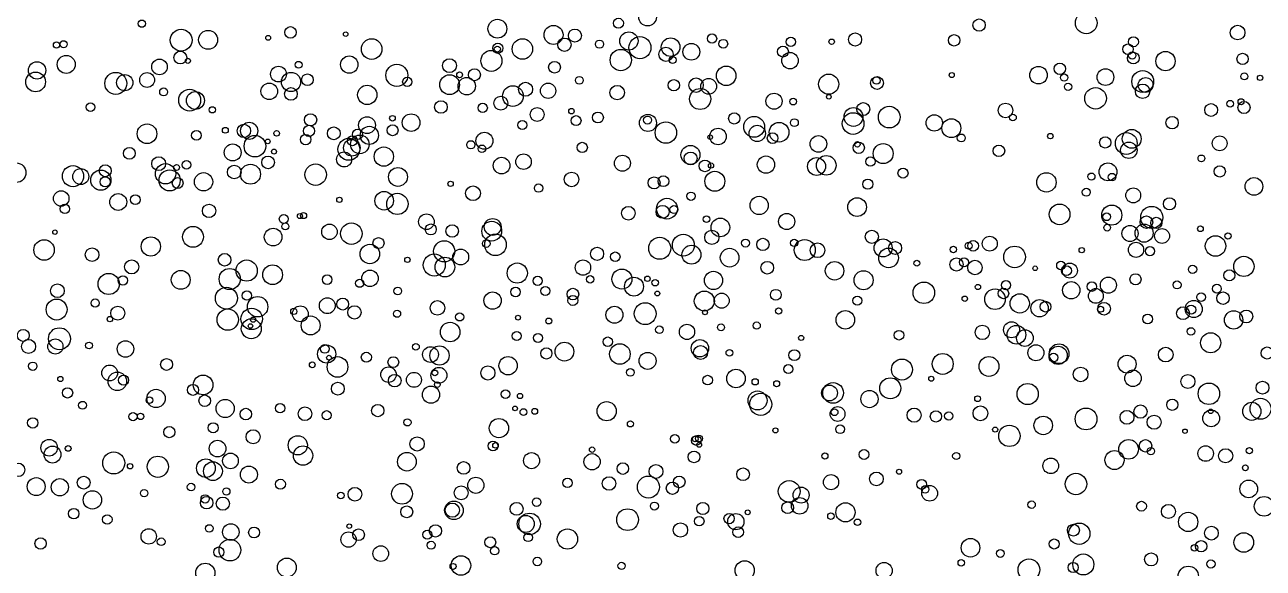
# Model space of a CAD drawing. Extents: x -296 to 296, y -196 to 196.
# Drawn here: x -59.8 to 24.2, y 38.5 to 75.4 of the extents above; entities that cross this region are included whole.
import ezdxf

# ---------------------------------------------------------------- set-up
doc = ezdxf.new("R2010")
doc.units = 0

msp = doc.modelspace()

# ---------------------------------------------------------------- linework, layer by layer
at = {"layer": 'VIA'}
for centre, radius in [((-17.5653, 75.9111), 0.6013), ((-51.847, 75.4604), 0.2467), ((-27.7428, 75.1169), 0.6393), ((-19.5435, 75.4874), 0.3408), ((4.9095, 75.3669), 0.4174), ((12.1689, 75.5067), 0.732), ((-49.1833, 74.3393), 0.7405), ((-47.3527, 74.365), 0.6429), ((-41.7694, 74.868), 0.3891), ((-38.0281, 74.7492), 0.1564), ((-23.9395, 74.696), 0.6448), ((-22.4885, 74.6499), 0.4442), ((-18.8331, 74.2857), 0.6196), ((-13.1962, 74.4504), 0.3163), ((-3.501, 74.3856), 0.4427), ((3.2114, 74.3331), 0.3881), ((22.4299, 74.8569), 0.4959), ((-57.6302, 74.0182), 0.2105), ((-57.1517, 74.0672), 0.2375), ((-43.2832, 74.4966), 0.1665), ((-36.2652, 73.7371), 0.698), ((-27.7126, 73.7913), 0.3453), ((-27.75, 73.7318), 0.2049), ((-26.0481, 73.7416), 0.6934), ((-23.1982, 74.0327), 0.4533), ((-20.8262, 74.0701), 0.2781), ((-18.0853, 73.8331), 0.7495), ((-16.0051, 73.8695), 0.6294), ((-14.5981, 73.5531), 0.567), ((-12.431, 74.1), 0.2959), ((-8.3893, 73.5635), 0.3678), ((-7.856, 74.2289), 0.3131), ((-5.0862, 74.2353), 0.1826), ((14.9974, 73.7263), 0.3577), ((15.369, 74.2318), 0.3384), ((-56.9733, 72.6999), 0.6108), ((-50.6492, 72.5246), 0.5282), ((-49.2411, 73.1628), 0.4336), ((-48.7212, 72.9371), 0.1709), ((-37.7858, 72.6852), 0.5888), ((-30.9886, 72.6131), 0.469), ((-28.1519, 72.9376), 0.7143), ((-19.3785, 72.9941), 0.7235), ((-16.3193, 73.381), 0.4797), ((-15.8684, 72.9968), 0.2377), ((-7.9098, 72.9529), 0.5587), ((15.3633, 73.1267), 0.3983), ((15.2904, 73.3026), 0.2491), ((17.5427, 72.9205), 0.6568), ((22.7731, 73.0652), 0.3838), ((-58.951, 72.2914), 0.5875), ((-42.5832, 72.0392), 0.5328), ((-41.2179, 72.6721), 0.2335), ((-34.5616, 71.958), 0.749), ((-29.2989, 71.9968), 0.4068), ((-23.872, 72.5055), 0.3979), ((-12.2348, 71.9253), 0.663), ((8.9339, 71.9698), 0.5969), ((10.3783, 72.4026), 0.3856), ((13.4721, 71.8343), 0.5655), ((15.9977, 71.5408), 0.7392), ((-59.0464, 71.51), 0.6682), ((-53.6099, 71.4102), 0.7481), ((-53.0032, 71.46), 0.5519), ((-51.4882, 71.6417), 0.5036), ((-43.2102, 70.8725), 0.5626), ((-41.731, 71.5095), 0.6508), ((-40.6228, 71.656), 0.3956), ((-33.8562, 71.5152), 0.3114), ((-30.9857, 71.3242), 0.6712), ((-30.3029, 71.993), 0.1955), ((-29.8212, 71.2228), 0.59), ((-25.8336, 71.0095), 0.4741), ((-24.306, 70.9078), 0.5206), ((-22.1907, 71.6182), 0.2654), ((-15.786, 71.2879), 0.3825), ((-14.2765, 71.289), 0.4873), ((-13.4245, 71.214), 0.5334), ((-5.2892, 71.3568), 0.6825), ((-2.0116, 71.4358), 0.4318), ((-2.0421, 71.602), 0.25), ((3.053, 71.9748), 0.1697), ((10.6731, 71.8043), 0.2433), ((10.9386, 71.1823), 0.2482), ((15.9913, 70.8754), 0.4898), ((16.1896, 71.2996), 0.503), ((22.8933, 71.8856), 0.2342), ((23.951, 71.7861), 0.1785), ((-50.367, 70.8303), 0.2698), ((-48.6043, 70.2729), 0.7394), ((-48.2134, 70.2511), 0.6082), ((-41.742, 70.6936), 0.4291), ((-36.5678, 70.6315), 0.6542), ((-27.5074, 70.0686), 0.4706), ((-26.6951, 70.5485), 0.7007), ((-19.6249, 70.7849), 0.4923), ((-13.9993, 70.3536), 0.7126), ((-8.9917, 70.201), 0.546), ((-5.2802, 70.4984), 0.1514), ((12.8011, 70.3973), 0.7335), ((-55.333, 69.7987), 0.2906), ((-47.0724, 69.6171), 0.2104), ((-31.5738, 69.8075), 0.4251), ((-28.742, 69.7466), 0.3154), ((-25.0464, 69.2974), 0.4721), ((-22.7253, 69.5284), 0.1871), ((-7.6967, 70.1757), 0.2277), ((-3.6065, 69.1354), 0.6404), ((-2.9419, 69.6721), 0.4404), ((-1.1861, 69.1238), 0.734), ((6.6953, 69.5751), 0.4986), ((20.637, 69.6087), 0.4314), ((21.9246, 70.0322), 0.2278), ((22.8636, 69.7781), 0.4123), ((22.6691, 70.1639), 0.2077), ((-40.4079, 68.939), 0.4136), ((-36.5814, 68.5809), 0.5704), ((-34.8582, 69.0481), 0.1892), ((-33.5929, 68.7492), 0.5982), ((-26.0509, 68.589), 0.3129), ((-22.4105, 68.8876), 0.3354), ((-20.9301, 69.1), 0.3701), ((-17.5384, 68.7283), 0.579), ((-17.5679, 68.9245), 0.2716), ((-11.6906, 69.034), 0.3836), ((-10.3412, 68.4656), 0.7075), ((-7.6127, 68.7468), 0.2667), ((-3.6346, 68.6872), 0.7341), ((1.8704, 68.7308), 0.5562), ((3.027, 68.3736), 0.6419), ((7.2004, 69.1026), 0.227), ((17.9903, 68.7479), 0.4183), ((-51.4941, 67.9979), 0.6663), ((-48.1441, 67.8859), 0.3277), ((-46.1897, 68.2316), 0.1997), ((-44.9307, 68.1919), 0.4526), ((-44.5676, 68.1916), 0.5804), ((-42.7075, 68.021), 0.1902), ((-40.5165, 68.191), 0.3796), ((-38.8343, 68.0235), 0.4322), ((-37.2272, 67.9566), 0.3493), ((-36.4249, 67.8855), 0.6147), ((-34.8477, 68.2348), 0.3698), ((-28.6257, 67.5222), 0.5746), ((-16.3267, 68.078), 0.7269), ((-12.7894, 67.8092), 0.5622), ((-10.1344, 68.0163), 0.5523), ((-9.0904, 67.7002), 0.3622), ((-8.6509, 68.0992), 0.6651), ((9.7386, 67.8362), 0.1848), ((14.8852, 67.3409), 0.7408), ((15.2508, 67.6508), 0.6374), ((-45.688, 66.7293), 0.5741), ((-44.1796, 67.155), 0.7325), ((-43.3082, 67.4773), 0.1599), ((-40.7413, 67.5986), 0.3545), ((-37.814, 66.9398), 0.7429), ((-37.6114, 67.0447), 0.5631), ((-37.5683, 67.5198), 0.333), ((-37.0703, 67.2763), 0.6308), ((-29.5455, 67.2489), 0.2783), ((-28.7921, 66.9769), 0.255), ((-21.9897, 67.0704), 0.3449), ((-14.6577, 66.5645), 0.6435), ((-13.3176, 67.7641), 0.1546), ((-5.9842, 67.3033), 0.5649), ((-3.2511, 67.0454), 0.3859), ((-3.3435, 67.2789), 0.1832), ((-1.5973, 66.6495), 0.6775), ((3.6972, 67.7115), 0.2675), ((6.2475, 66.8364), 0.3935), ((13.4561, 67.4047), 0.381), ((15.056, 66.8772), 0.5569), ((21.2149, 67.3462), 0.5051), ((-52.6887, 66.6663), 0.3991), ((-50.7026, 65.9666), 0.4714), ((-43.2881, 66.0555), 0.4293), ((-42.888, 66.7894), 0.1708), ((-38.1342, 66.2557), 0.5091), ((-35.4441, 66.4472), 0.6534), ((-27.4603, 65.8367), 0.564), ((-25.9713, 66.1001), 0.5236), ((-19.2676, 65.9966), 0.5441), ((-14.651, 66.3205), 0.4368), ((-9.5377, 65.901), 0.5876), ((-6.1097, 65.7787), 0.6077), ((-5.4523, 65.8547), 0.6666), ((-2.4611, 66.1133), 0.3179), ((19.973, 66.3286), 0.2261), ((-60.3618, 65.3562), 0.663), ((-56.5101, 65.1211), 0.7201), ((-55.9841, 65.091), 0.5415), ((-54.6245, 64.8537), 0.6847), ((-54.3271, 65.49), 0.4044), ((-50.2396, 65.284), 0.687), ((-49.9616, 64.8335), 0.7147), ((-49.493, 65.7108), 0.1984), ((-48.8255, 65.883), 0.2938), ((-45.5866, 65.4025), 0.463), ((-44.4805, 65.2539), 0.6762), ((-40.0672, 65.223), 0.7288), ((-34.483, 65.0665), 0.6388), ((-13.677, 65.8158), 0.3928), ((-13.2632, 65.8418), 0.1757), ((-0.2497, 65.3313), 0.3419), ((13.6437, 65.4139), 0.6058), ((21.2201, 65.4428), 0.3828), ((-54.3289, 64.7402), 0.3449), ((-49.4189, 64.6555), 0.3661), ((-47.6649, 64.7367), 0.6214), ((-30.9161, 64.6014), 0.1815), ((-22.7191, 64.8967), 0.4968), ((-17.1231, 64.6616), 0.4097), ((-16.4931, 64.7742), 0.3648), ((-13.0043, 64.7743), 0.6766), ((-2.6368, 64.5774), 0.3429), ((9.4707, 64.6999), 0.6579), ((12.5231, 65.0959), 0.2382), ((13.9244, 65.0537), 0.2569), ((23.5381, 64.4241), 0.5986), ((-57.3116, 63.6081), 0.5252), ((-53.4458, 63.3698), 0.5713), ((-52.2875, 63.5275), 0.334), ((-35.4228, 63.4565), 0.6306), ((-34.5252, 63.2422), 0.7221), ((-29.3979, 63.9639), 0.5006), ((-24.9515, 64.3118), 0.2864), ((-14.6234, 63.7603), 0.2807), ((12.1699, 64.033), 0.2711), ((15.3528, 63.8154), 0.5036), ((-57.063, 62.8992), 0.3175), ((-47.2916, 62.7638), 0.4539), ((-38.4539, 63.5178), 0.1807), ((-18.8669, 62.6078), 0.4592), ((-16.55, 62.7033), 0.4391), ((-16.2515, 62.915), 0.7053), ((-15.7763, 62.8586), 0.2717), ((-10.0006, 63.1355), 0.6188), ((-3.3613, 63.024), 0.6324), ((10.3648, 62.5313), 0.7023), ((13.9018, 62.4823), 0.683), ((16.6095, 62.3212), 0.7491), ((17.813, 63.249), 0.4132), ((-42.2249, 62.2186), 0.3021), ((-41.1296, 62.4135), 0.1695), ((-40.8864, 62.4485), 0.2082), ((-32.5549, 62.0308), 0.5283), ((-28.066, 61.6793), 0.5709), ((-13.5679, 62.2062), 0.2176), ((-12.6313, 61.642), 0.6332), ((-8.1333, 62.0462), 0.5486), ((13.5564, 62.3648), 0.2596), ((16.2508, 62.0021), 0.4285), ((16.9186, 61.9545), 0.3785), ((-57.7382, 61.3268), 0.1504), ((-48.3784, 61.0057), 0.7075), ((-42.9464, 60.9903), 0.5977), ((-42.1194, 61.7169), 0.2368), ((-39.1263, 61.3461), 0.5264), ((-37.642, 61.2241), 0.731), ((-32.2578, 61.5077), 0.3722), ((-30.8086, 61.4014), 0.4226), ((-28.1319, 61.3913), 0.6696), ((-13.2074, 60.9713), 0.4833), ((-2.3626, 61.0131), 0.4475), ((13.5906, 61.6294), 0.2288), ((15.1377, 61.2353), 0.546), ((16.0925, 61.258), 0.6139), ((17.3112, 61.0683), 0.503), ((19.9107, 61.5535), 0.1937), ((-58.4734, 60.1168), 0.6941), ((-51.2394, 60.3534), 0.6538), ((-36.3889, 59.8443), 0.6612), ((-35.8037, 60.5811), 0.3733), ((-31.3496, 60.0254), 0.7163), ((-28.4996, 60.5515), 0.2588), ((-27.8756, 60.4684), 0.7298), ((-16.7404, 60.2312), 0.7445), ((-15.1392, 60.4385), 0.7427), ((-10.9269, 60.5827), 0.2693), ((-9.7478, 60.4931), 0.4144), ((-7.6229, 60.5949), 0.2479), ((-6.9116, 60.1129), 0.7119), ((-6.0435, 60.0949), 0.496), ((-1.5958, 60.2531), 0.6109), ((-0.7843, 60.2481), 0.4385), ((4.2043, 60.403), 0.2385), ((4.5031, 60.3948), 0.3593), ((5.6327, 60.544), 0.5064), ((15.5448, 60.1261), 0.5143), ((20.9354, 60.3855), 0.6941), ((21.7752, 61.0636), 0.2106), ((-55.2152, 59.7986), 0.462), ((-46.2336, 59.451), 0.4277), ((-33.8452, 59.4481), 0.1766), ((-32.0262, 59.0975), 0.7481), ((-31.3042, 58.9616), 0.6685), ((-30.2295, 59.6387), 0.536), ((-20.9884, 59.8527), 0.4438), ((-19.7556, 59.6598), 0.322), ((-14.5894, 59.7966), 0.6421), ((-12.004, 59.5954), 0.6329), ((-1.2323, 59.5783), 0.6653), ((3.1641, 60.1499), 0.2159), ((7.3135, 59.6417), 0.7366), ((11.8631, 60.1023), 0.1815), ((16.489, 60.0375), 0.3083), ((22.8577, 59.0032), 0.6861), ((-52.5353, 58.9694), 0.4765), ((-45.8896, 58.1441), 0.7181), ((-44.7397, 58.7205), 0.7211), ((-42.9827, 58.4372), 0.6718), ((-26.3971, 58.5517), 0.6836), ((-21.9429, 58.9206), 0.5199), ((-19.304, 58.1463), 0.6786), ((-9.455, 58.91), 0.4299), ((-4.8903, 58.7078), 0.6278), ((0.6861, 59.2199), 0.198), ((3.3747, 59.1314), 0.448), ((3.8848, 59.2792), 0.3139), ((4.6286, 58.9261), 0.4913), ((8.7066, 58.8738), 0.1571), ((10.4497, 59.0636), 0.2839), ((10.8304, 58.7107), 0.3335), ((11.0585, 58.7188), 0.5086), ((19.3771, 58.8042), 0.2793), ((21.8707, 58.3968), 0.3768), ((-54.0948, 57.8128), 0.7151), ((-53.1262, 58.0521), 0.3176), ((-49.2091, 58.0899), 0.6386), ((-39.2835, 58.1084), 0.3264), ((-37.084, 57.8597), 0.2755), ((-36.3831, 58.1909), 0.5588), ((-25.0107, 58.0279), 0.3108), ((-21.4548, 58.1262), 0.2531), ((-18.4869, 57.6323), 0.6425), ((-17.5733, 58.1646), 0.1827), ((-17.0475, 57.8996), 0.2215), ((-13.0984, 58.0513), 0.6188), ((-2.9237, 58.0656), 0.6467), ((1.1652, 57.2151), 0.7304), ((6.7275, 57.7305), 0.3114), ((11.1525, 57.3861), 0.5843), ((12.5485, 57.6331), 0.3215), ((13.6694, 57.7312), 0.5437), ((15.5116, 58.1331), 0.3771), ((18.3263, 57.7503), 0.2722), ((-57.5692, 57.3547), 0.4644), ((-46.1148, 56.847), 0.7452), ((-44.728, 57.0279), 0.3202), ((-34.5015, 57.3333), 0.2603), ((-28.071, 56.6864), 0.5869), ((-26.5151, 57.2679), 0.3223), ((-24.4979, 57.3415), 0.307), ((-22.6251, 57.1225), 0.3942), ((-16.9066, 57.1624), 0.165), ((-13.7183, 56.6557), 0.6791), ((-12.5428, 56.6806), 0.5089), ((-8.8709, 57.078), 0.3703), ((4.8298, 57.6066), 0.1786), ((5.9861, 56.7796), 0.699), ((6.5607, 57.1702), 0.3546), ((7.6646, 56.4916), 0.6537), ((12.8209, 57.002), 0.5023), ((19.9525, 56.9212), 0.2948), ((21.0239, 57.4929), 0.3017), ((21.4455, 56.8502), 0.4243), ((-57.6229, 56.0788), 0.71), ((-55.0106, 56.5156), 0.2781), ((-53.4797, 55.8297), 0.4747), ((-43.9968, 56.2684), 0.6921), ((-41.0995, 55.7908), 0.5358), ((-39.2741, 56.3405), 0.5393), ((-38.2312, 56.449), 0.4027), ((-37.437, 55.8873), 0.4524), ((-31.81, 56.1907), 0.4951), ((-22.624, 56.6978), 0.3407), ((-19.8132, 55.7248), 0.5726), ((-17.7249, 55.7972), 0.7402), ((-3.3438, 56.6845), 0.3039), ((3.9366, 56.8119), 0.1836), ((9.0073, 56.1673), 0.5843), ((9.4093, 56.2718), 0.3642), ((13.1419, 56.1021), 0.2067), ((13.3778, 56.1311), 0.4322), ((18.7297, 55.831), 0.4319), ((19.4575, 56.1106), 0.5818), ((19.2782, 56.0685), 0.3128), ((-54.0119, 55.4293), 0.1865), ((-46.0245, 55.3939), 0.7229), ((-44.3996, 55.4442), 0.7271), ((-44.4274, 54.7761), 0.6754), ((-44.3016, 55.3913), 0.1766), ((-41.5433, 55.946), 0.2084), ((-40.4048, 55.0019), 0.6418), ((-34.5422, 55.7891), 0.238), ((-30.2982, 55.5774), 0.2755), ((-26.3483, 55.5244), 0.1646), ((-24.262, 55.3017), 0.2006), ((-13.6709, 55.8869), 0.1629), ((-8.6841, 55.9816), 0.2139), ((-4.1603, 55.3796), 0.6281), ((16.3324, 55.4357), 0.3243), ((22.1616, 55.3743), 0.622), ((23.0162, 55.6095), 0.4369), ((-59.8843, 54.326), 0.4083), ((-57.428, 54.0939), 0.748), ((-44.4857, 54.9638), 0.1525), ((-30.9494, 54.5527), 0.6622), ((-26.4294, 54.285), 0.3064), ((-16.7617, 54.7115), 0.2571), ((-14.8938, 54.5619), 0.5174), ((-12.5845, 54.8714), 0.2295), ((-10.1673, 54.9893), 0.2451), ((-0.5258, 54.3382), 0.3278), ((5.1262, 54.5298), 0.488), ((7.1111, 54.7094), 0.5419), ((7.4352, 54.3695), 0.6349), ((8.0121, 54.1457), 0.5661), ((19.2681, 54.5931), 0.2549), ((-59.523, 53.5759), 0.4765), ((-57.7075, 53.5747), 0.5153), ((-55.4271, 53.6408), 0.2293), ((-52.9567, 53.4055), 0.5582), ((-33.2659, 53.5477), 0.2262), ((-24.988, 54.1578), 0.3064), ((-23.2014, 53.2235), 0.6365), ((-20.2614, 53.8956), 0.3235), ((-19.44, 53.0623), 0.6945), ((-14.0169, 53.4506), 0.5878), ((-7.153, 54.1513), 0.1718), ((10.3287, 53.0819), 0.6701), ((20.6042, 53.8232), 0.6816), ((-39.3186, 53.0618), 0.6152), ((-39.4361, 53.4072), 0.2949), ((-39.1554, 52.8121), 0.1634), ((-38.5838, 52.1879), 0.7023), ((-36.6269, 52.8437), 0.3432), ((-32.2782, 53.0247), 0.5341), ((-31.6679, 52.96), 0.6532), ((-27.0187, 52.2685), 0.6206), ((-24.4226, 53.103), 0.3786), ((-17.5604, 52.5992), 0.5751), ((-13.9687, 53.1667), 0.474), ((-12.0186, 53.1421), 0.2283), ((-7.6163, 52.9848), 0.3697), ((2.4399, 52.3898), 0.7097), ((5.5745, 52.2213), 0.6734), ((8.7573, 53.1481), 0.5445), ((10.2684, 52.9745), 0.6157), ((9.9504, 52.8204), 0.2961), ((14.9419, 52.3759), 0.6089), ((17.5607, 53.0234), 0.4983), ((24.4346, 53.1307), 0.4083), ((-59.2443, 52.231), 0.2854), ((-54.0251, 51.7796), 0.5361), ((-50.1697, 52.3546), 0.4016), ((-40.2952, 52.3318), 0.1971), ((-35.1255, 51.6645), 0.5217), ((-34.8002, 52.5141), 0.3651), ((-31.7093, 51.6206), 0.539), ((-28.3866, 51.7801), 0.4791), ((-18.731, 51.8154), 0.2616), ((-8.0229, 52.0402), 0.3068), ((-0.3202, 52.0098), 0.7116), ((11.7875, 51.6775), 0.4986), ((-57.37, 51.3675), 0.1737), ((-53.5087, 51.2136), 0.6301), ((-53.0862, 51.2906), 0.3379), ((-47.6923, 50.9657), 0.6678), ((-34.7038, 51.2567), 0.427), ((-33.3992, 51.3125), 0.508), ((-31.982, 51.7819), 0.1929), ((-13.4927, 51.2914), 0.3284), ((-11.5741, 51.4028), 0.6263), ((-10.2709, 51.1786), 0.213), ((-8.8154, 51.0481), 0.2021), ((-1.1142, 50.7376), 0.7125), ((1.6683, 51.3852), 0.1701), ((15.3395, 51.4205), 0.5604), ((19.0635, 51.1996), 0.4779), ((24.1197, 50.7782), 0.4349), ((-56.8793, 50.4285), 0.3477), ((-50.8819, 50.048), 0.6207), ((-48.379, 50.6312), 0.3736), ((-38.5583, 50.7118), 0.4359), ((-32.2485, 50.3049), 0.5816), ((-31.8215, 50.9871), 0.1897), ((-27.1992, 50.3473), 0.2906), ((-26.2135, 50.2188), 0.1776), ((-10.1107, 49.914), 0.6446), ((-9.891, 49.6512), 0.7494), ((-5.2322, 50.4201), 0.5375), ((-4.99, 50.425), 0.7018), ((-2.5251, 50.009), 0.5838), ((8.2008, 50.3511), 0.716), ((20.483, 50.3651), 0.7277), ((-55.8658, 49.5889), 0.2651), ((-51.334, 49.9323), 0.223), ((-47.583, 49.8948), 0.3897), ((-46.1966, 49.3709), 0.6168), ((-42.4725, 49.385), 0.317), ((-35.856, 49.2257), 0.4165), ((-26.5456, 49.3783), 0.1583), ((-20.336, 49.1839), 0.6509), ((4.9991, 49.0421), 0.5008), ((4.809, 50.0331), 0.1966), ((15.8462, 49.1592), 0.4512), ((18.0037, 49.6249), 0.3807), ((23.3939, 49.1796), 0.6127), ((23.9829, 49.3471), 0.712), ((-59.2421, 48.3883), 0.3532), ((-52.4437, 48.8162), 0.2732), ((-51.9305, 48.8344), 0.2172), ((-44.7987, 48.9885), 0.3923), ((-40.7895, 49.0127), 0.4614), ((-39.3189, 48.909), 0.3141), ((-27.6408, 48.0391), 0.6522), ((-25.9838, 49.1277), 0.2258), ((-25.2133, 49.1777), 0.1977), ((-4.6853, 48.9983), 0.5028), ((-4.8882, 49.1132), 0.2279), ((0.5026, 48.9179), 0.4798), ((1.981, 48.8351), 0.3829), ((2.8505, 48.8623), 0.2788), ((9.2527, 48.2219), 0.6271), ((12.1569, 48.6596), 0.74), ((14.93, 48.7714), 0.4702), ((16.7709, 48.4385), 0.4812), ((20.6379, 48.7001), 0.5671), ((20.6099, 49.1764), 0.1541), ((-49.9843, 47.7649), 0.3803), ((-47.0131, 48.066), 0.341), ((-44.3052, 47.4501), 0.4791), ((-33.8444, 48.4291), 0.2437), ((-18.725, 48.328), 0.2099), ((-8.8991, 47.8845), 0.1712), ((-4.518, 47.9595), 0.293), ((5.9974, 47.9407), 0.1719), ((6.9596, 47.5146), 0.725), ((18.8665, 47.8272), 0.1513), ((-58.1265, 46.7068), 0.5619), ((-46.7152, 46.6485), 0.5661), ((-41.2758, 46.8739), 0.652), ((-33.1848, 46.9662), 0.4848), ((-28.0485, 46.8295), 0.3322), ((-27.8765, 46.8656), 0.1881), ((-15.7163, 47.3094), 0.2897), ((-14.253, 47.1998), 0.3293), ((-14.3282, 47.3005), 0.1939), ((-14.0851, 47.3355), 0.2326), ((-14.0698, 46.9076), 0.1682), ((15.0409, 46.6013), 0.6652), ((16.1873, 46.8375), 0.4249), ((-57.8987, 46.2451), 0.5718), ((-56.8392, 46.6605), 0.1932), ((-53.7512, 45.6767), 0.7436), ((-45.8367, 45.8172), 0.5308), ((-40.92, 46.1781), 0.656), ((-33.8771, 45.7615), 0.6331), ((-25.4308, 45.8327), 0.5433), ((-21.3249, 45.7589), 0.5501), ((-21.328, 46.578), 0.1827), ((-14.4157, 46.0854), 0.397), ((-5.5424, 46.1492), 0.2046), ((-2.8906, 46.251), 0.334), ((3.3574, 46.1463), 0.2416), ((14.0856, 45.8739), 0.6494), ((16.5534, 46.4728), 0.2481), ((20.2651, 46.3154), 0.5254), ((21.6203, 46.1625), 0.4789), ((23.2257, 46.5053), 0.2123), ((-60.2377, 45.2073), 0.4591), ((-52.6401, 45.4588), 0.1838), ((-50.7617, 45.4203), 0.7179), ((-47.5038, 45.322), 0.6312), ((-47.0259, 45.121), 0.6384), ((-44.5911, 44.8863), 0.5758), ((-30.0383, 45.34), 0.4301), ((-19.246, 45.2954), 0.3903), ((-16.995, 45.103), 0.4689), ((-11.0914, 44.9108), 0.4276), ((9.766, 45.4816), 0.5286), ((22.9549, 45.3475), 0.1939), ((-59.0054, 44.0748), 0.6068), ((-57.4047, 44.0322), 0.5852), ((-55.7861, 44.3416), 0.4332), ((-42.4539, 44.2351), 0.3389), ((-29.2061, 44.1632), 0.5469), ((-22.9926, 44.324), 0.3201), ((-20.1745, 44.2815), 0.4585), ((-17.5047, 44.0457), 0.7469), ((-15.4221, 44.3922), 0.3956), ((-5.1275, 44.3713), 0.5127), ((-2.0519, 44.5953), 0.4615), ((-0.5202, 45.0838), 0.1712), ((1.0124, 44.2232), 0.3341), ((11.4722, 44.2476), 0.731), ((23.1812, 43.9162), 0.5988), ((-55.1956, 43.175), 0.623), ((-51.6929, 43.6265), 0.252), ((-48.5045, 44.0443), 0.2594), ((-46.1144, 43.7441), 0.2432), ((-38.3553, 43.4657), 0.2219), ((-37.4055, 43.5578), 0.4628), ((-34.2078, 43.5869), 0.7043), ((-30.2045, 43.6504), 0.4719), ((-15.884, 43.9605), 0.4159), ((-7.9661, 43.7517), 0.7358), ((-7.1552, 43.4968), 0.5435), ((1.2512, 43.8878), 0.2551), ((1.5562, 43.6206), 0.5319), ((-47.4551, 42.9842), 0.4228), ((-47.554, 43.2419), 0.2815), ((-46.3535, 42.9201), 0.4463), ((-30.6897, 42.4662), 0.6303), ((-30.8033, 42.4772), 0.4799), ((-26.4432, 42.5646), 0.4366), ((-25.0836, 43.017), 0.2904), ((-17.1032, 42.7559), 0.2683), ((-13.8189, 42.5908), 0.411), ((-8.0717, 42.6393), 0.3972), ((-7.256, 42.7698), 0.56), ((-4.1512, 42.3277), 0.651), ((8.467, 42.8479), 0.2519), ((15.9184, 42.7465), 0.3303), ((17.7441, 42.3868), 0.4777), ((24.2269, 42.7357), 0.6643), ((-56.4634, 42.2392), 0.3519), ((-54.1902, 41.8446), 0.3247), ((-33.8897, 42.3618), 0.4026), ((-25.8198, 41.542), 0.577), ((-25.5635, 41.5436), 0.7304), ((-18.9188, 41.8326), 0.7362), ((-14.0663, 41.7308), 0.3264), ((-12.039, 41.9006), 0.3477), ((-11.5825, 41.697), 0.5526), ((-10.7797, 42.3306), 0.1659), ((-5.1344, 42.0767), 0.2222), ((19.0821, 41.6771), 0.6534), ((-51.3777, 40.6969), 0.523), ((-47.2742, 41.2375), 0.2543), ((-45.8151, 40.9925), 0.5587), ((-44.2355, 40.9622), 0.372), ((-37.786, 41.387), 0.1533), ((-37.1559, 40.81), 0.3977), ((-31.9432, 41.0725), 0.4203), ((-22.9964, 40.5206), 0.6864), ((-15.338, 41.1294), 0.4855), ((-11.4265, 40.9866), 0.3597), ((-3.3319, 41.6541), 0.2184), ((11.3042, 41.1186), 0.4025), ((11.6954, 40.8769), 0.7259), ((20.6535, 40.9212), 0.4684), ((-58.7118, 40.2181), 0.3822), ((-50.5345, 40.3361), 0.2615), ((-45.8743, 39.7709), 0.7401), ((-37.8354, 40.4814), 0.5167), ((-32.4921, 40.8199), 0.3022), ((-32.2367, 40.1018), 0.2705), ((-28.2292, 40.3007), 0.3732), ((-25.6557, 40.6328), 0.2892), ((4.3255, 39.929), 0.6284), ((10.0008, 40.1834), 0.34), ((19.9637, 40.0266), 0.3855), ((22.8482, 40.2871), 0.6625), ((-46.6261, 39.6332), 0.3471), ((-35.6505, 39.5313), 0.5288), ((-27.9266, 39.7233), 0.2813), ((6.3497, 39.5387), 0.261), ((11.9728, 38.7973), 0.7125), ((16.5684, 39.1336), 0.4401), ((19.512, 39.926), 0.225), ((-47.5453, 38.2307), 0.6494), ((-42.0164, 38.5871), 0.6426), ((-30.7505, 38.6608), 0.2028), ((-30.2145, 38.7268), 0.6609), ((-25.0373, 38.9899), 0.292), ((-19.3291, 38.6987), 0.2435), ((-10.9797, 38.3981), 0.6506), ((-1.5321, 38.3827), 0.5486), ((3.6958, 38.9069), 0.2174), ((8.2877, 38.4332), 0.7365), ((11.2829, 38.5923), 0.3403), ((19.0889, 37.9849), 0.6935), ((20.6244, 38.8287), 0.2837)]:
    msp.add_circle(centre, radius, dxfattribs=at)

doc.saveas('drawing.dxf')
